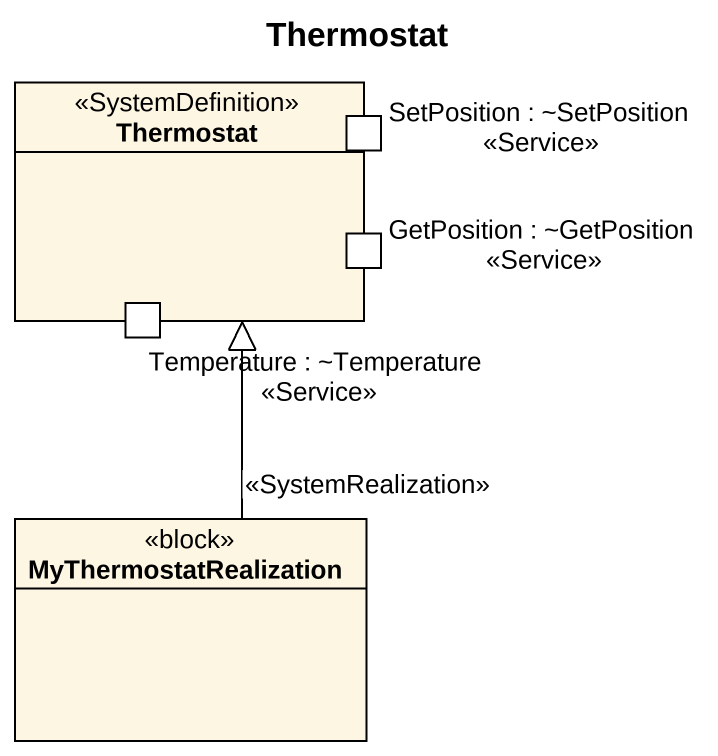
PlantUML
@startuml
title Thermostat
allowmixing
hide circle
hide empty members
rectangle Thermostat <<SystemDefinition>> {
  port "SetPosition : ~SetPosition <<Service>>" as SetPosition_SetPosition
  port "GetPosition : ~GetPosition <<Service>>" as GetPosition_GetPosition
  port "Temperature : ~Temperature <<Service>>" as Temperature_Temperature
}
class MyThermostatRealization <<block>>
MyThermostatRealization -up-|> Thermostat : <<SystemRealization>>
@enduml
